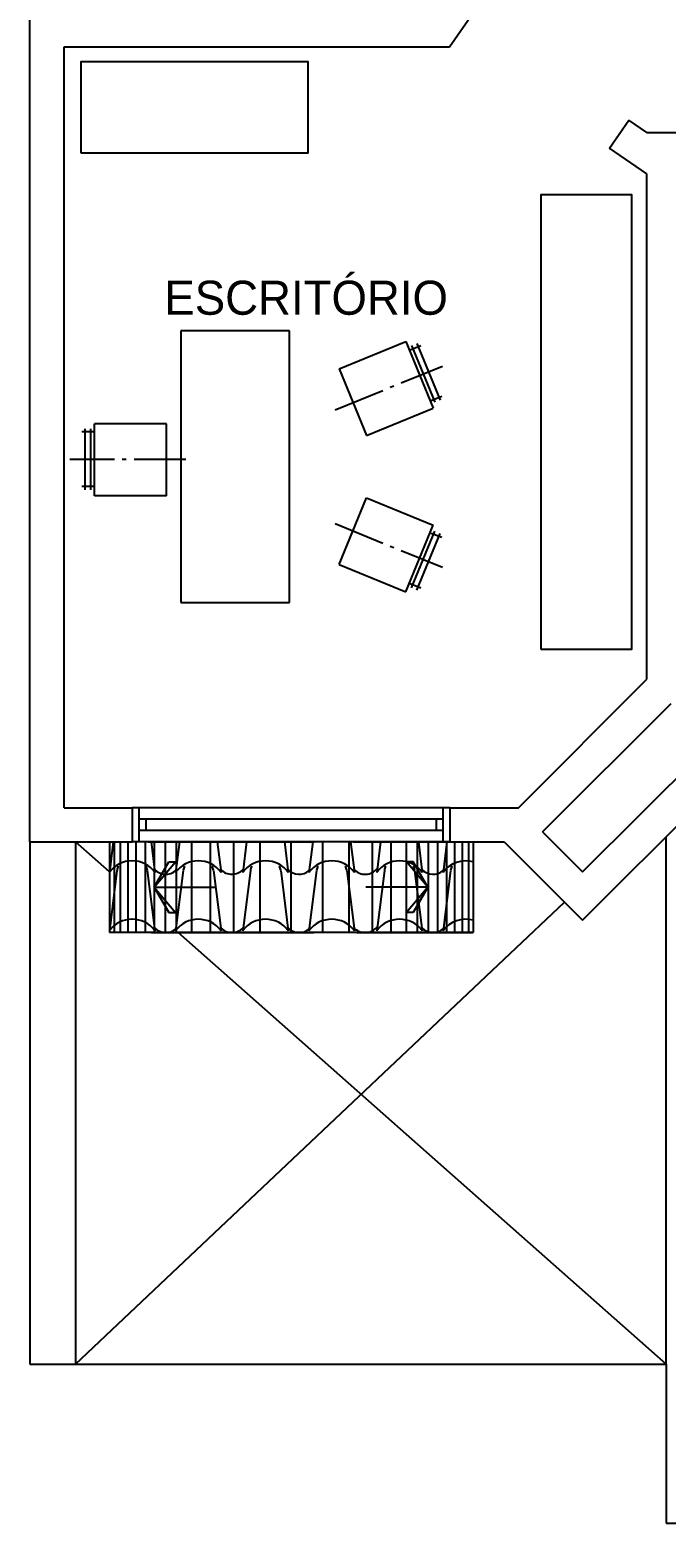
# Model space of a CAD drawing. Header units: millimetres. Extents: x 165.3 to 199.3, y 80.6 to 112.
# Drawn here: x 185.3 to 190.9, y 80.6 to 93.75 of the extents above; entities that cross this region are included whole.
import ezdxf

# ---------------------------------------------------------------- set-up
doc = ezdxf.new("R2010")
doc.units = ezdxf.units.MM
for name, color, linetype in [('18', 4, 'Continuous'), ('closed', 4, 'Continuous'), ('escalera', 3, 'Continuous'), ('flechas', 4, 'Continuous'), ('linea', 9, 'Continuous'), ('MUEBLES', 2, 'Continuous'), ('muro1', 5, 'Continuous'), ('muro2', 1, 'Continuous'), ('ventana1', 2, 'Continuous'), ('ventana2', 4, 'Continuous')]:
    doc.layers.add(name, color=color, linetype=linetype)

msp = doc.modelspace()

# ---------------------------------------------------------------- linework, layer by layer
at = {"layer": '18'}
for p, q in [((186.337, 86.6), (187.803, 86.6)), ((188.143, 86.6), (189.197, 86.6)), ((186.367, 85.8), (187.773, 85.8)), ((188.173, 85.8), (189.197, 85.8))]:
    msp.add_line(p, q, dxfattribs=at)
for points in [[(185.745, 92.668), (187.745, 92.668), (187.745, 93.468), (185.745, 93.468)], [(189.794, 88.296), (190.594, 88.296), (190.594, 92.296), (189.794, 92.296)]]:
    msp.add_lwpolyline(points, close=True, dxfattribs=at)
for points in [[(187.773, 85.8), (187.795, 85.8)], [(188.986, 85.8), (189.197, 85.8)]]:
    msp.add_lwpolyline(points, dxfattribs=at)
at = {"layer": 'closed', "ltscale": 0.015}
for p, q in [((185.997, 86.6), (185.997, 85.8)), ((189.197, 86.6), (189.197, 85.8)), ((190.897, 82), (190.897, 86.644)), ((189.197, 85.8), (185.997, 85.8)), ((190.897, 82), (190.897, 80.6)), ((190.897, 80.6), (199.297, 80.6))]:
    msp.add_line(p, q, dxfattribs=at)
at = {"layer": 'escalera'}
for p, q in [((185.297, 86.6), (185.297, 82)), ((185.697, 86.6), (185.697, 82)), ((186.392, 86.2), (186.579, 86.422)), ((186.392, 86.2), (186.521, 86.422)), ((186.521, 86.422), (186.579, 86.422)), ((188.799, 86.2), (188.612, 86.422)), ((188.67, 86.422), (188.612, 86.422)), ((188.799, 86.2), (188.67, 86.422)), ((186.392, 86.2), (186.579, 85.977)), ((186.392, 86.2), (186.521, 85.977)), ((188.799, 86.2), (188.612, 85.977)), ((188.799, 86.2), (188.67, 85.977)), ((186.521, 85.977), (186.579, 85.977)), ((188.67, 85.977), (188.612, 85.977)), ((185.297, 82), (190.897, 82))]:
    msp.add_line(p, q, dxfattribs=at)
at = {"layer": 'flechas'}
for p, q in [((186.03, 86.6), (185.997, 86.329)), ((186.363, 86.6), (186.397, 86.329)), ((186.613, 86.6), (186.579, 86.329)), ((186.946, 86.6), (186.979, 86.329)), ((187.204, 86.6), (187.171, 86.329)), ((187.537, 86.6), (187.571, 86.329)), ((187.787, 86.6), (187.753, 86.329)), ((188.12, 86.6), (188.153, 86.329)), ((188.384, 86.6), (188.35, 86.329)), ((188.716, 86.6), (188.75, 86.329)), ((188.967, 86.6), (188.933, 86.329)), ((186.063, 86.348), (185.997, 85.815)), ((186.33, 86.348), (186.397, 85.815)), ((186.646, 86.348), (186.579, 85.815)), ((186.913, 86.348), (186.979, 85.815)), ((187.237, 86.348), (187.171, 85.815)), ((187.504, 86.348), (187.571, 85.815)), ((187.82, 86.348), (187.753, 85.815)), ((188.087, 86.348), (188.153, 85.815)), ((188.417, 86.348), (188.35, 85.815)), ((188.683, 86.348), (188.75, 85.815)), ((188.999, 86.348), (188.933, 85.815))]:
    msp.add_line(p, q, dxfattribs=at)
for centre, radius, start, end in [((186.197, 86.186), 0.246, 35.5968, 144.4032), ((186.779, 86.186), 0.246, 35.5968, 144.4032), ((187.371, 86.186), 0.246, 35.5968, 144.4032), ((187.953, 86.186), 0.246, 35.5968, 144.4032), ((188.55, 86.186), 0.246, 35.5968, 144.4032), ((189.133, 86.186), 0.246, 74.8495, 144.4032), ((186.197, 86.322), 0.136, 152.5692, 168.775), ((186.197, 86.322), 0.136, 11.225, 27.4308), ((186.491, 86.45), 0.136, 223.8255, 311.6897), ((186.779, 86.322), 0.136, 152.5692, 168.775), ((186.779, 86.322), 0.136, 11.225, 27.4308), ((187.074, 86.45), 0.136, 223.8258, 317.4764), ((187.371, 86.322), 0.136, 152.5692, 168.775), ((187.371, 86.322), 0.136, 11.225, 27.4308), ((187.665, 86.45), 0.136, 223.8258, 311.69), ((187.953, 86.322), 0.136, 152.5692, 168.775), ((187.953, 86.322), 0.136, 11.225, 27.4308), ((188.248, 86.45), 0.136, 223.8255, 321.5083), ((188.55, 86.322), 0.136, 152.5692, 168.775), ((188.55, 86.322), 0.136, 11.225, 27.4308), ((188.845, 86.45), 0.136, 223.8255, 311.6897), ((189.133, 86.322), 0.136, 152.5692, 168.775), ((186.197, 85.672), 0.246, 35.5968, 144.4032), ((186.779, 85.672), 0.246, 35.5968, 144.4032), ((187.371, 85.672), 0.246, 35.5968, 144.4032), ((187.953, 85.672), 0.246, 35.5968, 144.4032), ((188.55, 85.672), 0.246, 35.5968, 144.4032), ((189.133, 85.672), 0.246, 74.8495, 144.4032), ((186.491, 85.936), 0.136, 223.8255, 311.6897), ((187.074, 85.936), 0.136, 223.8258, 317.4764), ((187.665, 85.936), 0.136, 223.8258, 311.69), ((188.248, 85.936), 0.136, 223.8255, 321.5083), ((188.845, 85.936), 0.136, 223.8255, 311.6897)]:
    msp.add_arc(centre, radius, start, end, dxfattribs=at)
at = {"layer": 'linea'}
for p, q in [((185.997, 86.334), (185.697, 86.6)), ((186.038, 86.6), (186.038, 85.8)), ((186.092, 86.6), (186.092, 85.8)), ((186.16, 86.6), (186.16, 85.8)), ((186.229, 86.6), (186.229, 85.8)), ((186.31, 86.6), (186.31, 85.8)), ((186.392, 86.6), (186.392, 85.8)), ((186.488, 86.6), (186.488, 85.8)), ((186.583, 86.6), (186.583, 85.8)), ((186.72, 86.6), (186.72, 85.8)), ((186.884, 86.6), (186.884, 85.8)), ((187.088, 86.6), (187.088, 85.8)), ((187.32, 86.6), (187.32, 85.8)), ((187.593, 86.6), (187.593, 85.8)), ((187.873, 86.6), (187.873, 85.8)), ((188.105, 86.6), (188.105, 85.8)), ((188.31, 86.6), (188.31, 85.8)), ((188.474, 86.6), (188.474, 85.8)), ((188.61, 86.6), (188.61, 85.8)), ((188.706, 86.6), (188.706, 85.8)), ((188.801, 86.6), (188.801, 85.8)), ((188.883, 86.6), (188.883, 85.8)), ((188.965, 86.6), (188.965, 85.8)), ((189.033, 86.6), (189.033, 85.8)), ((189.101, 86.6), (189.101, 85.8)), ((189.156, 86.6), (189.156, 85.8)), ((185.697, 82), (190.003, 86.069)), ((190.897, 82), (186.601, 85.8))]:
    msp.add_line(p, q, dxfattribs=at)
at = {"layer": 'MUEBLES'}
for p, q in [((186.625, 91.099), (186.625, 88.707)), ((187.583, 91.099), (186.625, 91.099)), ((187.583, 88.707), (187.583, 91.099)), ((188.019, 90.764), (188.605, 91.004)), ((188.605, 91.004), (188.845, 90.418)), ((188.645, 90.932), (188.739, 90.97)), ((188.655, 90.97), (188.86, 90.47)), ((188.702, 90.989), (188.907, 90.49)), ((188.019, 90.764), (188.259, 90.177)), ((188.566, 90.641), (188.927, 90.789)), ((188.468, 90.602), (188.501, 90.615)), ((187.984, 90.403), (188.403, 90.575)), ((188.828, 90.487), (188.922, 90.525)), ((188.259, 90.177), (188.845, 90.418)), ((185.856, 90.21), (185.754, 90.21)), ((185.782, 89.698), (185.782, 90.237)), ((185.833, 89.698), (185.833, 90.237)), ((185.866, 89.647), (185.866, 90.281)), ((186.5, 90.281), (185.866, 90.281)), ((186.5, 89.647), (186.5, 90.281)), ((186.04, 89.967), (185.649, 89.967)), ((186.145, 89.967), (186.11, 89.967)), ((186.668, 89.967), (186.215, 89.967)), ((185.856, 89.729), (185.754, 89.729)), ((186.5, 89.647), (185.866, 89.647)), ((188.019, 89.042), (188.259, 89.629)), ((188.259, 89.629), (188.845, 89.388)), ((187.984, 89.403), (188.403, 89.231)), ((188.605, 88.802), (188.845, 89.388)), ((188.655, 88.836), (188.86, 89.336)), ((188.702, 88.817), (188.907, 89.316)), ((188.828, 89.319), (188.922, 89.281)), ((188.468, 89.204), (188.501, 89.191)), ((188.566, 89.165), (188.927, 89.017)), ((188.019, 89.042), (188.605, 88.802)), ((188.645, 88.874), (188.739, 88.836)), ((186.625, 88.707), (187.583, 88.707))]:
    msp.add_line(p, q, dxfattribs=at)
at = {"layer": 'muro1'}
for p, q in [((185.297, 86.6), (185.297, 104.4)), ((188.99, 93.6), (189.197, 93.9)), ((185.597, 86.9), (185.597, 93.6)), ((185.597, 93.6), (188.99, 93.6)), ((190.399, 92.708), (190.569, 92.955)), ((190.728, 92.845), (190.569, 92.955)), ((190.728, 92.845), (191.728, 92.845)), ((190.728, 92.481), (190.399, 92.708)), ((190.728, 88.031), (190.728, 92.481)), ((189.597, 86.9), (190.728, 88.031)), ((189.809, 86.688), (190.94, 87.819)), ((190.162, 85.91), (191.718, 87.465)), ((190.162, 86.334), (191.294, 87.465)), ((185.597, 86.9), (186.197, 86.9)), ((186.197, 86.9), (186.197, 86.6)), ((188.992, 86.9), (188.992, 86.6)), ((188.992, 86.9), (189.597, 86.9)), ((189.809, 86.688), (190.162, 86.334)), ((185.297, 86.6), (186.197, 86.6)), ((188.992, 86.6), (189.472, 86.6)), ((189.472, 86.6), (190.162, 85.91))]:
    msp.add_line(p, q, dxfattribs=at)
at = {"layer": 'muro2'}
for p, q in [((186.392, 86.2), (186.936, 86.2)), ((188.799, 86.2), (188.255, 86.2))]:
    msp.add_line(p, q, dxfattribs=at)
at = {"layer": 'ventana1'}
for p, q in [((188.992, 86.9), (186.197, 86.9)), ((188.992, 86.6), (186.197, 86.6))]:
    msp.add_line(p, q, dxfattribs=at)
at = {"layer": 'ventana2'}
for p, q in [((186.257, 86.9), (186.257, 86.6)), ((188.932, 86.8), (186.257, 86.8)), ((186.317, 86.8), (186.317, 86.7)), ((188.872, 86.8), (188.872, 86.7)), ((188.932, 86.9), (188.932, 86.6)), ((188.932, 86.7), (186.257, 86.7))]:
    msp.add_line(p, q, dxfattribs=at)

# ---------------------------------------------------------------- texts
msp.add_text('ESCRITÓRIO', height=0.3).set_placement((186.48, 91.241))

doc.saveas('drawing.dxf')
